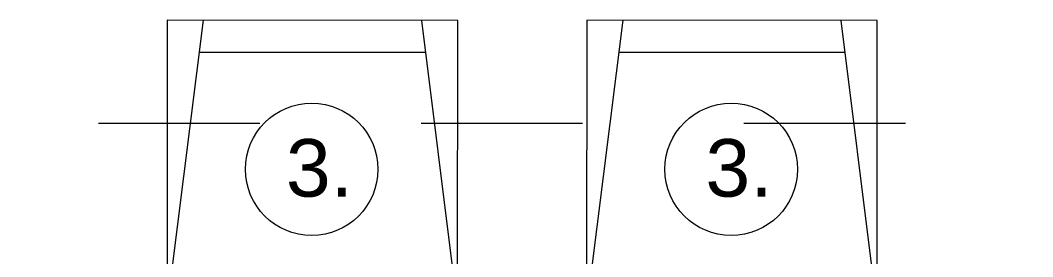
# Model space of a CAD drawing. Header units: centimetres. Extents: x -26724 to 60145, y -23645 to 6771.
# Drawn here: x -19497.2 to -19340.3, y -1712 to -1675.2 of the extents above; entities that cross this region are included whole.
import ezdxf

# ---------------------------------------------------------------- set-up
doc = ezdxf.new("R2010")
doc.units = ezdxf.units.CM
doc.linetypes.add('DALEKOVOD_VN', pattern=[5, 2.5, -2.5])
doc.layers.add('3.IZGLED 2', color=7, linetype='Continuous', lineweight=9, true_color=0x4a4a4a)
doc.layers.add('namestaj', color=8, linetype='Continuous', lineweight=9)
doc.layers.add('namjestaj', color=150, linetype='Continuous', lineweight=5)
doc.layers.add('pozicije', color=7, linetype='Continuous')
doc.styles.add('0.15', font='arial.ttf', dxfattribs={"height": 0.15})

# ---------------------------------------------------------------- blocks, each defined once
blk = doc.blocks.new('hzzzzzzz')
at = {"layer": 'namjestaj', "transparency": 33554687}
for p, q in [((620.48, 1677.08, 13.5), (626.13, 1722.08, 13.5)), ((620.5, 1722.08, 13.5), (620.48, 1677.08, 13.5)), ((665.5, 1722.06, 13.5), (620.5, 1722.08, 13.5)), ((620.5, 1722.08, 13.5), (620.5, 1722.08, 13.5)), ((659.88, 1722.06, 13.5), (665.48, 1677.06, 13.5)), ((665.48, 1677.06, 13.5), (665.5, 1722.06, 13.5)), ((660.5, 1717.06, 13.5), (625.5, 1717.08, 13.5)), ((620.48, 1677.08, 13.5), (665.48, 1677.06, 13.5)), ((609.86, 1582.06, 13.5), (609.86, 1662.06, 13.5)), ((609.86, 1662.06, 13.5), (674.86, 1662.06, 13.5)), ((674.86, 1662.06, 13.5), (674.86, 1582.06, 13.5)), ((674.86, 1582.06, 13.5), (609.86, 1582.06, 13.5)), ((609.86, 1582.06, 13.5), (609.86, 1582.06, 13.5)), ((620.48, 1567.04, 13.5), (665.48, 1567.06, 13.5)), ((620.48, 1567.04, 13.5), (626.13, 1522.04, 13.5)), ((620.5, 1522.04, 13.5), (620.48, 1567.04, 13.5)), ((659.88, 1522.06, 13.5), (665.48, 1567.06, 13.5)), ((665.48, 1567.06, 13.5), (665.5, 1522.06, 13.5)), ((660.5, 1527.06, 13.5), (625.5, 1527.04, 13.5)), ((665.5, 1522.06, 13.5), (620.5, 1522.04, 13.5)), ((620.5, 1522.04, 13.5), (620.5, 1522.04, 13.5))]:
    blk.add_line(p, q, dxfattribs=at)

msp = doc.modelspace()

# ---------------------------------------------------------------- linework, layer by layer
at = {"layer": '3.IZGLED 2', "color": 32, "linetype": 'DALEKOVOD_VN', "ltscale": 10, "true_color": 0xcd6928}
msp.add_line((-19310.07, -1691.26, 13.5), (-19990.05, -1691.26, 13.5), dxfattribs=at)
at = {"layer": 'namestaj'}
for centre in [(-19452.05, -1698.38, -40.5), (-19387.05, -1698.38, -40.5)]:
    msp.add_circle(centre, 10.27, dxfattribs=at)

# ---------------------------------------------------------------- block references
for p in [(-20094.93, -3397.32), (-20029.93, -3397.32)]:
    msp.add_blockref('hzzzzzzz', p)

# ---------------------------------------------------------------- texts
at = {"layer": 'pozicije', "style": '0.15'}
for p in [(-19456.04, -1702.62, -40.5), (-19391.04, -1702.62, -40.5)]:
    msp.add_text('3.', height=8.93, dxfattribs=at).set_placement(p)

doc.saveas('drawing.dxf')
